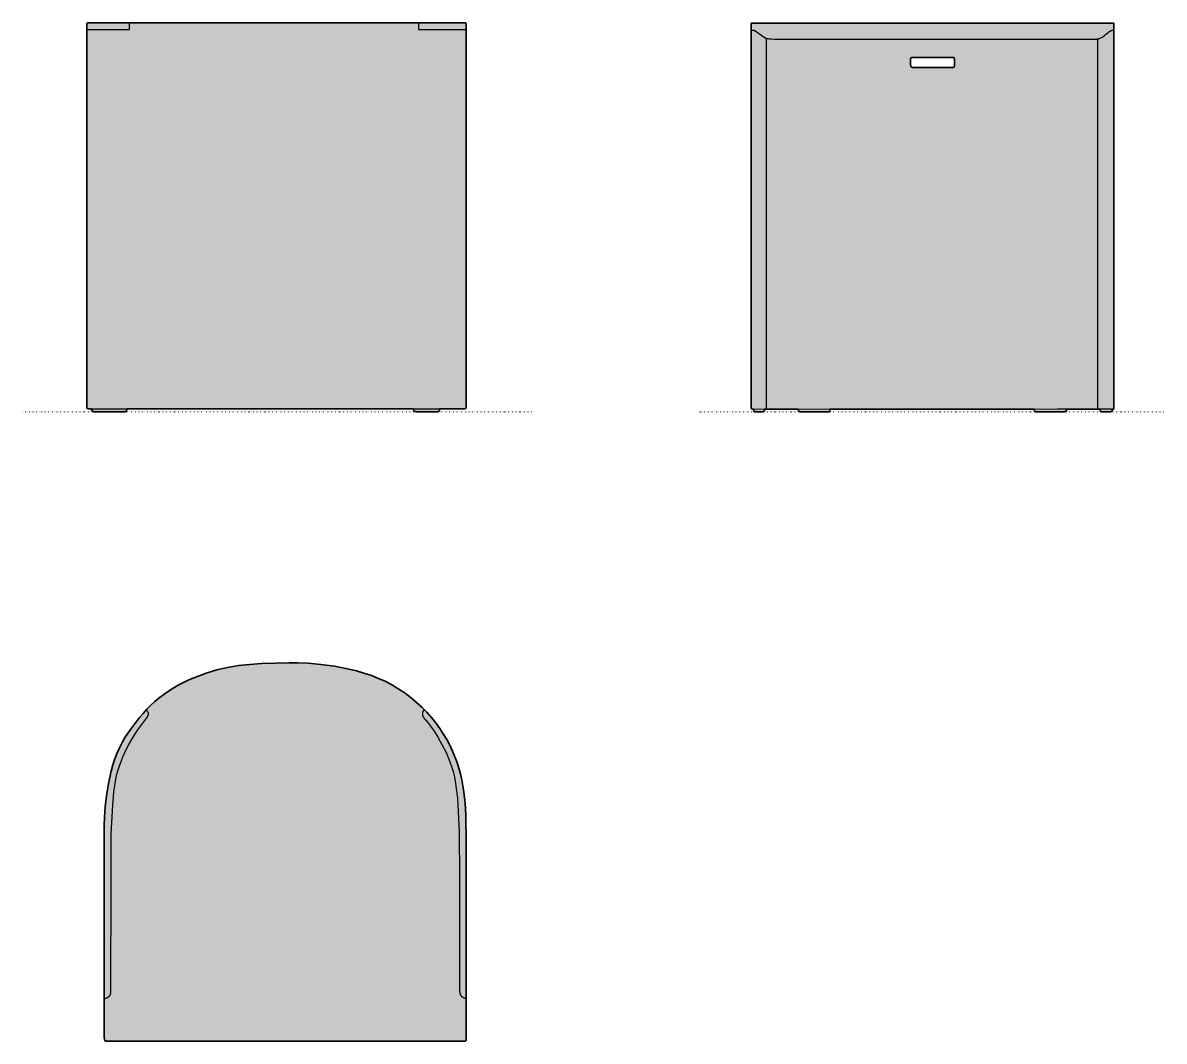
# Model space of a CAD drawing. Header units: millimetres. Extents: x 0 to 1362, y -751 to 465.
import ezdxf

# ---------------------------------------------------------------- set-up
doc = ezdxf.new("R2010")
doc.units = ezdxf.units.MM
doc.linetypes.add('Dots', pattern=[1, 0, -1])
doc.layers.add('Blocks', color=7, linetype='Continuous')
doc.layers.add('Blocks$Fill', color=7, linetype='Continuous', true_color=0xffffff)
for name, color, linetype, lineweight, true_color in [('Blocks$Inner', 7, 'Continuous', 25, 0x007f00), ('Blocks$Outline', 7, 'Continuous', 35, 0xff3f3f), ('Groud', 7, 'Dots', 25, 0x243775)]:
    doc.layers.add(name, color=color, linetype=linetype, lineweight=lineweight, true_color=true_color)

# ---------------------------------------------------------------- blocks, each defined once
blk = doc.blocks.new('Taburet Stool Side')
at = {"layer": 'Blocks$Fill'}
h = blk.add_hatch(color=256, dxfattribs=at)
h.paths.add_polyline_path([(493.7, 464), (61.1, 464), (61.2, 149.9), (61.2, 6.7), (61.1, 5.1), (61.1, 4.8), (61.1, 4.6), (61.1, 4.5), (61.2, 4.3), (61.2, 4.3), (61.2, 4.2), (61.2, 4.1), (61.2, 4.1), (61.2, 4), (61.3, 3.9), (61.3, 3.9), (61.3, 3.8), (61.3, 3.8), (61.4, 3.7), (61.4, 3.7), (61.5, 3.6), (61.5, 3.6), (61.6, 3.5), (61.6, 3.5), (61.7, 3.5), (61.7, 3.4), (61.8, 3.4), (61.9, 3.4), (61.9, 3.3), (62, 3.3), (62.1, 3.3), (62.3, 3.2), (62.4, 3.2), (62.7, 3.1), (62.9, 3.1), (63.4, 3.1), (64.1, 3), (64.1, 1.7), (64.1, 1.4), (64.1, 1.3), (64.2, 1.2), (64.2, 1.1), (64.2, 1), (64.2, 0.9), (64.3, 0.9), (64.3, 0.8), (64.3, 0.8), (64.3, 0.8), (64.4, 0.7), (64.4, 0.7), (64.4, 0.6), (64.5, 0.6), (64.5, 0.6), (64.5, 0.5), (64.6, 0.5), (64.6, 0.5), (64.6, 0.4), (64.7, 0.4), (64.7, 0.4), (64.8, 0.3), (64.8, 0.3), (64.9, 0.3), (64.9, 0.3), (65, 0.2), (65, 0.2), (65.2, 0.2), (65.3, 0.2), (65.5, 0.1), (65.6, 0.1), (65.8, 0.1), (66.2, 0.1), (73.9, 0.1), (74.4, 0.1), (74.6, 0.1), (74.8, 0.1), (75, 0.2), (75.2, 0.2), (75.3, 0.3), (75.5, 0.3), (75.6, 0.3), (75.8, 0.4), (75.9, 0.5), (76, 0.5), (76, 0.5), (76.1, 0.6), (76.1, 0.6), (76.2, 0.7), (76.2, 0.7), (76.3, 0.7), (76.3, 0.8), (76.4, 0.8), (76.4, 0.9), (76.4, 0.9), (76.5, 1), (76.5, 1), (76.5, 1.1), (76.6, 1.1), (76.6, 1.2), (76.6, 1.3), (76.7, 1.4), (76.7, 1.5), (76.8, 1.7), (76.8, 1.8), (76.8, 1.9), (76.8, 2.1), (76.9, 2.4), (76.9, 3.1), (117.1, 3.1), (117.1, 2.8), (117.1, 2.6), (117.2, 2.4), (117.2, 2.2), (117.2, 2), (117.3, 1.8), (117.3, 1.7), (117.4, 1.6), (117.4, 1.5), (117.4, 1.4), (117.5, 1.4), (117.5, 1.3), (117.6, 1.2), (117.6, 1.1), (117.7, 1.1), (117.7, 1), (117.8, 1), (117.8, 0.9), (117.9, 0.8), (118, 0.8), (118, 0.7), (118.1, 0.7), (118.2, 0.6), (118.2, 0.6), (118.4, 0.5), (118.5, 0.4), (118.7, 0.4), (118.9, 0.3), (119, 0.3), (119.2, 0.2), (119.4, 0.2), (119.8, 0.1), (120.2, 0.1), (120.7, 0), (121.6, 0), (152.4, 0), (153, 0), (153.3, 0), (153.5, 0.1), (153.7, 0.1), (153.9, 0.1), (154.1, 0.2), (154.2, 0.2), (154.2, 0.2), (154.3, 0.3), (154.4, 0.3), (154.4, 0.3), (154.5, 0.4), (154.6, 0.4), (154.6, 0.4), (154.7, 0.5), (154.7, 0.5), (154.8, 0.6), (154.8, 0.6), (154.8, 0.7), (154.9, 0.7), (154.9, 0.8), (154.9, 0.8), (155, 0.9), (155, 0.9), (155, 1), (155, 1), (155, 1.1), (155.1, 1.1), (155.1, 1.2), (155.1, 1.2), (155.1, 1.4), (155.1, 1.5), (155.1, 1.6), (155.1, 1.9), (155.1, 3.1), (398.8, 3.3), (398.8, 3), (398.8, 2.6), (398.9, 2.4), (398.9, 2.1), (399, 1.8), (399, 1.6), (399.1, 1.5), (399.1, 1.4), (399.1, 1.3), (399.2, 1.2), (399.2, 1.1), (399.3, 1.1), (399.3, 1), (399.4, 0.9), (399.4, 0.8), (399.5, 0.8), (399.5, 0.7), (399.6, 0.7), (399.7, 0.6), (399.7, 0.6), (399.8, 0.5), (399.9, 0.5), (399.9, 0.4), (400, 0.4), (400.1, 0.3), (400.2, 0.3), (400.2, 0.3), (400.3, 0.3), (400.5, 0.2), (400.7, 0.2), (400.8, 0.1), (401, 0.1), (401.2, 0.1), (401.6, 0.1), (403.4, 0.1), (434.3, 0.1), (434.8, 0.2), (435.1, 0.2), (435.3, 0.2), (435.5, 0.3), (435.7, 0.3), (435.9, 0.4), (436, 0.4), (436.2, 0.5), (436.3, 0.6), (436.4, 0.6), (436.5, 0.7), (436.5, 0.7), (436.6, 0.7), (436.6, 0.8), (436.7, 0.8), (436.7, 0.9), (436.8, 0.9), (436.8, 1), (436.9, 1), (436.9, 1.1), (437, 1.2), (437, 1.2), (437, 1.3), (437.1, 1.3), (437.1, 1.4), (437.1, 1.5), (437.2, 1.7), (437.2, 1.8), (437.3, 1.9), (437.3, 2.1), (437.3, 2.3), (437.4, 2.6), (437.4, 2.9), (437.4, 3.3), (477.5, 3.3), (477.5, 2.8), (477.6, 2.3), (477.6, 1.9), (477.6, 1.7), (477.7, 1.5), (477.7, 1.4), (477.8, 1.2), (477.8, 1.1), (477.8, 1), (477.9, 1), (477.9, 0.9), (477.9, 0.9), (478, 0.8), (478, 0.8), (478, 0.7), (478.1, 0.7), (478.1, 0.6), (478.2, 0.6), (478.2, 0.5), (478.2, 0.5), (478.3, 0.5), (478.3, 0.4), (478.4, 0.4), (478.4, 0.4), (478.5, 0.4), (478.6, 0.3), (478.6, 0.3), (478.7, 0.3), (478.8, 0.2), (478.9, 0.2), (479.1, 0.2), (479.2, 0.2), (479.4, 0.1), (479.7, 0.1), (480.5, 0.1), (488.7, 0.1), (489.2, 0.1), (489.7, 0.1), (489.9, 0.2), (490.1, 0.2), (490.3, 0.2), (490.5, 0.3), (490.6, 0.3), (490.8, 0.4), (490.8, 0.4), (490.9, 0.5), (491, 0.5), (491, 0.5), (491.1, 0.6), (491.1, 0.6), (491.2, 0.6), (491.2, 0.7), (491.3, 0.7), (491.3, 0.8), (491.4, 0.8), (491.4, 0.9), (491.4, 0.9), (491.5, 1), (491.5, 1), (491.5, 1.1), (491.6, 1.1), (491.6, 1.2), (491.6, 1.3), (491.6, 1.3), (491.7, 1.4), (491.7, 1.6), (491.8, 1.7), (491.8, 1.9), (491.8, 2.2), (491.8, 2.5), (491.9, 3.3), (493.7, 3.3)], flags=0)
h.paths.add_polyline_path([(301.5, 423), (301.9, 423), (302.1, 423), (302.3, 423), (302.4, 423), (302.5, 423), (302.7, 422.9), (302.8, 422.9), (302.9, 422.8), (302.9, 422.8), (303, 422.8), (303, 422.8), (303.1, 422.7), (303.1, 422.7), (303.1, 422.7), (303.2, 422.7), (303.2, 422.6), (303.2, 422.6), (303.3, 422.6), (303.3, 422.5), (303.3, 422.5), (303.4, 422.5), (303.4, 422.4), (303.4, 422.4), (303.4, 422.3), (303.4, 422.3), (303.5, 422.3), (303.5, 422.2), (303.5, 422.2), (303.5, 422.1), (303.5, 422), (303.6, 421.9), (303.6, 421.8), (303.6, 421.7), (303.6, 421.5), (303.6, 421.2), (303.6, 420.7), (303.6, 413.5), (303.6, 413.1), (303.6, 412.8), (303.6, 412.6), (303.5, 412.5), (303.5, 412.4), (303.5, 412.2), (303.4, 412.1), (303.4, 412), (303.4, 412), (303.3, 411.9), (303.3, 411.9), (303.3, 411.8), (303.2, 411.8), (303.2, 411.7), (303.2, 411.7), (303.2, 411.7), (303.1, 411.6), (303.1, 411.6), (303, 411.6), (303, 411.5), (303, 411.5), (302.9, 411.5), (302.9, 411.5), (302.8, 411.4), (302.8, 411.4), (302.7, 411.4), (302.6, 411.3), (302.5, 411.3), (302.4, 411.3), (302.3, 411.3), (302.2, 411.2), (301.9, 411.2), (301.6, 411.2), (300.9, 411.2), (255.1, 411.2), (254.2, 411.2), (253.9, 411.2), (253.7, 411.2), (253.5, 411.3), (253.3, 411.3), (253.1, 411.4), (253, 411.4), (252.8, 411.5), (252.7, 411.5), (252.5, 411.6), (252.5, 411.6), (252.4, 411.7), (252.3, 411.7), (252.3, 411.8), (252.2, 411.8), (252.2, 411.9), (252.1, 411.9), (252.1, 412), (252, 412), (251.9, 412.1), (251.9, 412.2), (251.9, 412.2), (251.8, 412.3), (251.8, 412.4), (251.7, 412.4), (251.7, 412.5), (251.6, 412.7), (251.5, 412.9), (251.5, 413.1), (251.4, 413.3), (251.4, 413.5), (251.4, 413.7), (251.3, 414), (251.3, 414.2), (251.3, 414.8), (251.3, 420.7), (251.3, 421.1), (251.3, 421.4), (251.3, 421.6), (251.4, 421.7), (251.4, 421.9), (251.4, 422), (251.5, 422.1), (251.5, 422.2), (251.5, 422.2), (251.5, 422.3), (251.6, 422.3), (251.6, 422.4), (251.6, 422.4), (251.6, 422.5), (251.7, 422.5), (251.7, 422.5), (251.7, 422.6), (251.8, 422.6), (251.8, 422.7), (251.9, 422.7), (251.9, 422.7), (251.9, 422.7), (252, 422.8), (252, 422.8), (252.1, 422.8), (252.1, 422.8), (252.2, 422.9), (252.3, 422.9), (252.4, 422.9), (252.5, 423), (252.6, 423), (252.8, 423), (253.1, 423), (253.4, 423), (254.1, 423)], flags=0)
at = {"layer": 'Blocks$Inner'}
for points in [[(493.7, 464), (493.7, 3.3), (476.6, 3.3), (426.5, 3.3), (64.1, 3), (63.4, 3.1), (62.9, 3.1), (62.7, 3.1), (62.4, 3.2), (62.3, 3.2), (62.1, 3.3), (62, 3.3), (61.9, 3.3), (61.9, 3.4), (61.8, 3.4), (61.7, 3.4), (61.7, 3.5), (61.6, 3.5), (61.6, 3.5), (61.5, 3.6), (61.5, 3.6), (61.4, 3.7), (61.4, 3.7), (61.3, 3.8), (61.3, 3.8), (61.3, 3.9), (61.3, 3.9), (61.2, 4), (61.2, 4.1), (61.2, 4.1), (61.2, 4.2), (61.2, 4.3), (61.2, 4.3), (61.1, 4.5), (61.1, 4.6), (61.1, 4.8), (61.1, 5.1), (61.2, 6.7), (61.2, 149.9), (61.1, 464)], [(301.5, 423), (301.9, 423), (302.1, 423), (302.3, 423), (302.4, 423), (302.5, 423), (302.7, 422.9), (302.8, 422.9), (302.9, 422.8), (302.9, 422.8), (303, 422.8), (303, 422.8), (303.1, 422.7), (303.1, 422.7), (303.1, 422.7), (303.2, 422.7), (303.2, 422.6), (303.2, 422.6), (303.3, 422.6), (303.3, 422.5), (303.3, 422.5), (303.4, 422.5), (303.4, 422.4), (303.4, 422.4), (303.4, 422.3), (303.4, 422.3), (303.5, 422.3), (303.5, 422.2), (303.5, 422.2), (303.5, 422.1), (303.5, 422), (303.6, 421.9), (303.6, 421.8), (303.6, 421.7), (303.6, 421.5), (303.6, 421.2), (303.6, 420.7), (303.6, 413.5), (303.6, 413.1), (303.6, 412.8), (303.6, 412.6), (303.5, 412.5), (303.5, 412.4), (303.5, 412.2), (303.4, 412.1), (303.4, 412), (303.4, 412), (303.3, 411.9), (303.3, 411.9), (303.3, 411.8), (303.2, 411.8), (303.2, 411.7), (303.2, 411.7), (303.2, 411.7), (303.1, 411.6), (303.1, 411.6), (303, 411.6), (303, 411.5), (303, 411.5), (302.9, 411.5), (302.9, 411.5), (302.8, 411.4), (302.8, 411.4), (302.7, 411.4), (302.6, 411.3), (302.5, 411.3), (302.4, 411.3), (302.3, 411.3), (302.2, 411.2), (301.9, 411.2), (301.6, 411.2), (300.9, 411.2), (255.1, 411.2), (254.2, 411.2), (253.9, 411.2), (253.7, 411.2), (253.5, 411.3), (253.3, 411.3), (253.1, 411.4), (253, 411.4), (252.8, 411.5), (252.7, 411.5), (252.5, 411.6), (252.5, 411.6), (252.4, 411.7), (252.3, 411.7), (252.3, 411.8), (252.2, 411.8), (252.2, 411.9), (252.1, 411.9), (252.1, 412), (252, 412), (251.9, 412.1), (251.9, 412.2), (251.9, 412.2), (251.8, 412.3), (251.8, 412.4), (251.7, 412.4), (251.7, 412.5), (251.6, 412.7), (251.5, 412.9), (251.5, 413.1), (251.4, 413.3), (251.4, 413.5), (251.4, 413.7), (251.3, 414), (251.3, 414.2), (251.3, 414.8), (251.3, 420.7), (251.3, 421.1), (251.3, 421.4), (251.3, 421.6), (251.4, 421.7), (251.4, 421.9), (251.4, 422), (251.5, 422.1), (251.5, 422.2), (251.5, 422.2), (251.5, 422.3), (251.6, 422.3), (251.6, 422.4), (251.6, 422.4), (251.6, 422.5), (251.7, 422.5), (251.7, 422.5), (251.7, 422.6), (251.8, 422.6), (251.8, 422.7), (251.9, 422.7), (251.9, 422.7), (251.9, 422.7), (252, 422.8), (252, 422.8), (252.1, 422.8), (252.1, 422.8), (252.2, 422.9), (252.3, 422.9), (252.4, 422.9), (252.5, 423), (252.6, 423), (252.8, 423), (253.1, 423), (253.4, 423), (254.1, 423)]]:
    blk.add_lwpolyline(points, close=True, dxfattribs=at)
for points in [[(61.1, 455.9), (62.2, 455.9), (62.5, 455.9), (62.7, 455.9), (63, 455.9), (63.3, 455.9), (63.6, 455.8), (63.9, 455.8), (64.2, 455.7), (64.5, 455.6), (64.8, 455.5), (65.1, 455.3), (65.4, 455.2), (65.8, 454.9), (77.8, 446.6), (78, 446.5), (78.2, 446.4), (78.7, 446.2), (79.1, 446), (79.6, 445.8), (80.2, 445.7), (80.8, 445.6), (82, 445.4), (83.4, 445.3), (85, 445.2), (88.7, 445.1), (473.4, 445.1), (473.7, 445.1), (474, 445.2), (474.3, 445.2), (474.6, 445.2), (474.9, 445.3), (475.3, 445.3), (475.9, 445.5), (476.5, 445.7), (477.1, 446), (477.8, 446.3), (478.4, 446.6), (479.1, 447), (479.8, 447.4), (481.2, 448.3), (482.6, 449.3), (484, 450.5), (486.8, 452.7), (488, 453.6), (489.2, 454.4), (489.8, 454.8), (490.3, 455), (490.9, 455.3), (491.4, 455.5), (491.7, 455.6), (492, 455.7), (492.3, 455.7), (492.6, 455.8), (492.9, 455.8), (493.1, 455.9), (493.4, 455.9), (493.7, 455.9)], [(79.5, 3.1), (79.2, 446)], [(474.5, 445.2), (474.5, 3.3)], [(76.9, 3.1), (76.9, 2.4), (76.8, 2.1), (76.8, 1.9), (76.8, 1.8), (76.8, 1.7), (76.7, 1.5), (76.7, 1.4), (76.6, 1.3), (76.6, 1.2), (76.6, 1.1), (76.5, 1.1), (76.5, 1), (76.5, 1), (76.4, 0.9), (76.4, 0.9), (76.4, 0.8), (76.3, 0.8), (76.3, 0.7), (76.2, 0.7), (76.2, 0.7), (76.1, 0.6), (76.1, 0.6), (76, 0.5), (76, 0.5), (75.9, 0.5), (75.8, 0.4), (75.6, 0.3), (75.5, 0.3), (75.3, 0.3), (75.2, 0.2), (75, 0.2), (74.8, 0.1), (74.6, 0.1), (74.4, 0.1), (73.9, 0.1), (66.2, 0.1), (65.8, 0.1), (65.6, 0.1), (65.5, 0.1), (65.3, 0.2), (65.2, 0.2), (65, 0.2), (65, 0.2), (64.9, 0.3), (64.9, 0.3), (64.8, 0.3), (64.8, 0.3), (64.7, 0.4), (64.7, 0.4), (64.6, 0.4), (64.6, 0.5), (64.6, 0.5), (64.5, 0.5), (64.5, 0.6), (64.5, 0.6), (64.4, 0.6), (64.4, 0.7), (64.4, 0.7), (64.3, 0.8), (64.3, 0.8), (64.3, 0.8), (64.3, 0.9), (64.2, 0.9), (64.2, 1), (64.2, 1.1), (64.2, 1.2), (64.1, 1.3), (64.1, 1.4), (64.1, 1.7), (64.1, 2.3), (64.1, 3)], [(155.1, 3.1), (155.1, 1.9), (155.1, 1.6), (155.1, 1.5), (155.1, 1.4), (155.1, 1.2), (155.1, 1.2), (155.1, 1.1), (155, 1.1), (155, 1), (155, 1), (155, 0.9), (155, 0.9), (154.9, 0.8), (154.9, 0.8), (154.9, 0.7), (154.8, 0.7), (154.8, 0.6), (154.8, 0.6), (154.7, 0.5), (154.7, 0.5), (154.6, 0.4), (154.6, 0.4), (154.5, 0.4), (154.4, 0.3), (154.4, 0.3), (154.3, 0.3), (154.2, 0.2), (154.2, 0.2), (154.1, 0.2), (153.9, 0.1), (153.7, 0.1), (153.5, 0.1), (153.3, 0), (153, 0), (152.4, 0), (121.6, 0), (120.7, 0), (120.2, 0.1), (119.8, 0.1), (119.4, 0.2), (119.2, 0.2), (119, 0.3), (118.9, 0.3), (118.7, 0.4), (118.5, 0.4), (118.4, 0.5), (118.2, 0.6), (118.2, 0.6), (118.1, 0.7), (118, 0.7), (118, 0.8), (117.9, 0.8), (117.8, 0.9), (117.8, 1), (117.7, 1), (117.7, 1.1), (117.6, 1.1), (117.6, 1.2), (117.5, 1.3), (117.5, 1.4), (117.4, 1.4), (117.4, 1.5), (117.4, 1.6), (117.3, 1.7), (117.3, 1.8), (117.2, 2), (117.2, 2.2), (117.2, 2.4), (117.1, 2.6), (117.1, 2.8), (117.1, 3.1)], [(437.4, 3.3), (437.4, 2.9), (437.4, 2.6), (437.3, 2.3), (437.3, 2.1), (437.3, 1.9), (437.2, 1.8), (437.2, 1.7), (437.1, 1.5), (437.1, 1.4), (437.1, 1.3), (437, 1.3), (437, 1.2), (437, 1.2), (436.9, 1.1), (436.9, 1), (436.8, 1), (436.8, 0.9), (436.7, 0.9), (436.7, 0.8), (436.6, 0.8), (436.6, 0.7), (436.5, 0.7), (436.5, 0.7), (436.4, 0.6), (436.3, 0.6), (436.2, 0.5), (436, 0.4), (435.9, 0.4), (435.7, 0.3), (435.5, 0.3), (435.3, 0.2), (435.1, 0.2), (434.8, 0.2), (434.3, 0.1), (433.8, 0.1), (403.4, 0.1), (401.6, 0.1), (401.2, 0.1), (401, 0.1), (400.8, 0.1), (400.7, 0.2), (400.5, 0.2), (400.3, 0.3), (400.2, 0.3), (400.2, 0.3), (400.1, 0.3), (400, 0.4), (399.9, 0.4), (399.9, 0.5), (399.8, 0.5), (399.7, 0.6), (399.7, 0.6), (399.6, 0.7), (399.5, 0.7), (399.5, 0.8), (399.4, 0.8), (399.4, 0.9), (399.3, 1), (399.3, 1.1), (399.2, 1.1), (399.2, 1.2), (399.1, 1.3), (399.1, 1.4), (399.1, 1.5), (399, 1.6), (399, 1.8), (398.9, 2.1), (398.9, 2.4), (398.8, 2.6), (398.8, 3), (398.8, 3.3)], [(491.9, 3.3), (491.8, 2.5), (491.8, 2.2), (491.8, 1.9), (491.8, 1.7), (491.7, 1.6), (491.7, 1.4), (491.6, 1.3), (491.6, 1.3), (491.6, 1.2), (491.6, 1.1), (491.5, 1.1), (491.5, 1), (491.5, 1), (491.4, 0.9), (491.4, 0.9), (491.4, 0.8), (491.3, 0.8), (491.3, 0.7), (491.2, 0.7), (491.2, 0.6), (491.1, 0.6), (491.1, 0.6), (491, 0.5), (491, 0.5), (490.9, 0.5), (490.8, 0.4), (490.8, 0.4), (490.6, 0.3), (490.5, 0.3), (490.3, 0.2), (490.1, 0.2), (489.9, 0.2), (489.7, 0.1), (489.2, 0.1), (488.7, 0.1), (480.5, 0.1), (479.7, 0.1), (479.4, 0.1), (479.2, 0.2), (479.1, 0.2), (478.9, 0.2), (478.8, 0.2), (478.7, 0.3), (478.6, 0.3), (478.6, 0.3), (478.5, 0.4), (478.4, 0.4), (478.4, 0.4), (478.3, 0.4), (478.3, 0.5), (478.2, 0.5), (478.2, 0.5), (478.2, 0.6), (478.1, 0.6), (478.1, 0.7), (478, 0.7), (478, 0.8), (478, 0.8), (477.9, 0.9), (477.9, 0.9), (477.9, 1), (477.8, 1), (477.8, 1.1), (477.8, 1.2), (477.7, 1.4), (477.7, 1.5), (477.6, 1.7), (477.6, 1.9), (477.6, 2.3), (477.5, 2.8), (477.5, 3.3)]]:
    blk.add_lwpolyline(points, dxfattribs=at)
at = {"layer": 'Blocks$Outline'}
for points in [[(493.7, 464), (61.1, 464), (61.2, 149.9), (61.2, 6.7), (61.1, 5.1), (61.1, 4.8), (61.1, 4.6), (61.1, 4.5), (61.2, 4.3), (61.2, 4.3), (61.2, 4.2), (61.2, 4.1), (61.2, 4.1), (61.2, 4), (61.3, 3.9), (61.3, 3.9), (61.3, 3.8), (61.3, 3.8), (61.4, 3.7), (61.4, 3.7), (61.5, 3.6), (61.5, 3.6), (61.6, 3.5), (61.6, 3.5), (61.7, 3.5), (61.7, 3.4), (61.8, 3.4), (61.9, 3.4), (61.9, 3.3), (62, 3.3), (62.1, 3.3), (62.3, 3.2), (62.4, 3.2), (62.7, 3.1), (62.9, 3.1), (63.4, 3.1), (64.1, 3)], [(491.9, 3.3), (493.7, 3.3), (493.7, 464)], [(64.1, 3), (64.1, 2.3), (64.1, 1.7), (64.1, 1.4), (64.1, 1.3), (64.2, 1.2), (64.2, 1.1), (64.2, 1), (64.2, 0.9), (64.3, 0.9), (64.3, 0.8), (64.3, 0.8), (64.3, 0.8), (64.4, 0.7), (64.4, 0.7), (64.4, 0.6), (64.5, 0.6), (64.5, 0.6), (64.5, 0.5), (64.6, 0.5), (64.6, 0.5), (64.6, 0.4), (64.7, 0.4), (64.7, 0.4), (64.8, 0.3), (64.8, 0.3), (64.9, 0.3), (64.9, 0.3), (65, 0.2), (65, 0.2), (65.2, 0.2), (65.3, 0.2), (65.5, 0.1), (65.6, 0.1), (65.8, 0.1), (66.2, 0.1), (73.9, 0.1), (74.4, 0.1), (74.6, 0.1), (74.8, 0.1), (75, 0.2), (75.2, 0.2), (75.3, 0.3), (75.5, 0.3), (75.6, 0.3), (75.8, 0.4), (75.9, 0.5), (76, 0.5), (76, 0.5), (76.1, 0.6), (76.1, 0.6), (76.2, 0.7), (76.2, 0.7), (76.3, 0.7), (76.3, 0.8), (76.4, 0.8), (76.4, 0.9), (76.4, 0.9), (76.5, 1), (76.5, 1), (76.5, 1.1), (76.6, 1.1), (76.6, 1.2), (76.6, 1.3), (76.7, 1.4), (76.7, 1.5), (76.8, 1.7), (76.8, 1.8), (76.8, 1.9), (76.8, 2.1), (76.9, 2.4), (76.9, 3.1)], [(76.9, 3.1), (117.1, 3.1)], [(117.1, 3.1), (117.1, 2.8), (117.1, 2.6), (117.2, 2.4), (117.2, 2.2), (117.2, 2), (117.3, 1.8), (117.3, 1.7), (117.4, 1.6), (117.4, 1.5), (117.4, 1.4), (117.5, 1.4), (117.5, 1.3), (117.6, 1.2), (117.6, 1.1), (117.7, 1.1), (117.7, 1), (117.8, 1), (117.8, 0.9), (117.9, 0.8), (118, 0.8), (118, 0.7), (118.1, 0.7), (118.2, 0.6), (118.2, 0.6), (118.4, 0.5), (118.5, 0.4), (118.7, 0.4), (118.9, 0.3), (119, 0.3), (119.2, 0.2), (119.4, 0.2), (119.8, 0.1), (120.2, 0.1), (120.7, 0), (121.6, 0), (152.4, 0), (153, 0), (153.3, 0), (153.5, 0.1), (153.7, 0.1), (153.9, 0.1), (154.1, 0.2), (154.2, 0.2), (154.2, 0.2), (154.3, 0.3), (154.4, 0.3), (154.4, 0.3), (154.5, 0.4), (154.6, 0.4), (154.6, 0.4), (154.7, 0.5), (154.7, 0.5), (154.8, 0.6), (154.8, 0.6), (154.8, 0.7), (154.9, 0.7), (154.9, 0.8), (154.9, 0.8), (155, 0.9), (155, 0.9), (155, 1), (155, 1), (155, 1.1), (155.1, 1.1), (155.1, 1.2), (155.1, 1.2), (155.1, 1.4), (155.1, 1.5), (155.1, 1.6), (155.1, 1.9), (155.1, 3.1)], [(155.1, 3.1), (398.8, 3.3)], [(398.8, 3.3), (398.8, 3), (398.8, 2.6), (398.9, 2.4), (398.9, 2.1), (399, 1.8), (399, 1.6), (399.1, 1.5), (399.1, 1.4), (399.1, 1.3), (399.2, 1.2), (399.2, 1.1), (399.3, 1.1), (399.3, 1), (399.4, 0.9), (399.4, 0.8), (399.5, 0.8), (399.5, 0.7), (399.6, 0.7), (399.7, 0.6), (399.7, 0.6), (399.8, 0.5), (399.9, 0.5), (399.9, 0.4), (400, 0.4), (400.1, 0.3), (400.2, 0.3), (400.2, 0.3), (400.3, 0.3), (400.5, 0.2), (400.7, 0.2), (400.8, 0.1), (401, 0.1), (401.2, 0.1), (401.6, 0.1), (403.4, 0.1), (433.8, 0.1), (434.3, 0.1), (434.8, 0.2), (435.1, 0.2), (435.3, 0.2), (435.5, 0.3), (435.7, 0.3), (435.9, 0.4), (436, 0.4), (436.2, 0.5), (436.3, 0.6), (436.4, 0.6), (436.5, 0.7), (436.5, 0.7), (436.6, 0.7), (436.6, 0.8), (436.7, 0.8), (436.7, 0.9), (436.8, 0.9), (436.8, 1), (436.9, 1), (436.9, 1.1), (437, 1.2), (437, 1.2), (437, 1.3), (437.1, 1.3), (437.1, 1.4), (437.1, 1.5), (437.2, 1.7), (437.2, 1.8), (437.3, 1.9), (437.3, 2.1), (437.3, 2.3), (437.4, 2.6), (437.4, 2.9), (437.4, 3.3)], [(437.4, 3.3), (476.6, 3.3), (477.5, 3.3)], [(477.5, 3.3), (477.5, 2.8), (477.6, 2.3), (477.6, 1.9), (477.6, 1.7), (477.7, 1.5), (477.7, 1.4), (477.8, 1.2), (477.8, 1.1), (477.8, 1), (477.9, 1), (477.9, 0.9), (477.9, 0.9), (478, 0.8), (478, 0.8), (478, 0.7), (478.1, 0.7), (478.1, 0.6), (478.2, 0.6), (478.2, 0.5), (478.2, 0.5), (478.3, 0.5), (478.3, 0.4), (478.4, 0.4), (478.4, 0.4), (478.5, 0.4), (478.6, 0.3), (478.6, 0.3), (478.7, 0.3), (478.8, 0.2), (478.9, 0.2), (479.1, 0.2), (479.2, 0.2), (479.4, 0.1), (479.7, 0.1), (480.5, 0.1), (488.7, 0.1), (489.2, 0.1), (489.7, 0.1), (489.9, 0.2), (490.1, 0.2), (490.3, 0.2), (490.5, 0.3), (490.6, 0.3), (490.8, 0.4), (490.8, 0.4), (490.9, 0.5), (491, 0.5), (491, 0.5), (491.1, 0.6), (491.1, 0.6), (491.2, 0.6), (491.2, 0.7), (491.3, 0.7), (491.3, 0.8), (491.4, 0.8), (491.4, 0.9), (491.4, 0.9), (491.5, 1), (491.5, 1), (491.5, 1.1), (491.6, 1.1), (491.6, 1.2), (491.6, 1.3), (491.6, 1.3), (491.7, 1.4), (491.7, 1.6), (491.8, 1.7), (491.8, 1.9), (491.8, 2.2), (491.8, 2.5), (491.9, 3.3)]]:
    blk.add_lwpolyline(points, dxfattribs=at)
blk.add_lwpolyline([(301.5, 423), (301.9, 423), (302.1, 423), (302.3, 423), (302.4, 423), (302.5, 423), (302.7, 422.9), (302.8, 422.9), (302.9, 422.8), (302.9, 422.8), (303, 422.8), (303, 422.8), (303.1, 422.7), (303.1, 422.7), (303.1, 422.7), (303.2, 422.7), (303.2, 422.6), (303.2, 422.6), (303.3, 422.6), (303.3, 422.5), (303.3, 422.5), (303.4, 422.5), (303.4, 422.4), (303.4, 422.4), (303.4, 422.3), (303.4, 422.3), (303.5, 422.3), (303.5, 422.2), (303.5, 422.2), (303.5, 422.1), (303.5, 422), (303.6, 421.9), (303.6, 421.8), (303.6, 421.7), (303.6, 421.5), (303.6, 421.2), (303.6, 420.7), (303.6, 413.5), (303.6, 413.1), (303.6, 412.8), (303.6, 412.6), (303.5, 412.5), (303.5, 412.4), (303.5, 412.2), (303.4, 412.1), (303.4, 412), (303.4, 412), (303.3, 411.9), (303.3, 411.9), (303.3, 411.8), (303.2, 411.8), (303.2, 411.7), (303.2, 411.7), (303.2, 411.7), (303.1, 411.6), (303.1, 411.6), (303, 411.6), (303, 411.5), (303, 411.5), (302.9, 411.5), (302.9, 411.5), (302.8, 411.4), (302.8, 411.4), (302.7, 411.4), (302.6, 411.3), (302.5, 411.3), (302.4, 411.3), (302.3, 411.3), (302.2, 411.2), (301.9, 411.2), (301.6, 411.2), (300.9, 411.2), (255.1, 411.2), (254.2, 411.2), (253.9, 411.2), (253.7, 411.2), (253.5, 411.3), (253.3, 411.3), (253.1, 411.4), (253, 411.4), (252.8, 411.5), (252.7, 411.5), (252.5, 411.6), (252.5, 411.6), (252.4, 411.7), (252.3, 411.7), (252.3, 411.8), (252.2, 411.8), (252.2, 411.9), (252.1, 411.9), (252.1, 412), (252, 412), (251.9, 412.1), (251.9, 412.2), (251.9, 412.2), (251.8, 412.3), (251.8, 412.4), (251.7, 412.4), (251.7, 412.5), (251.6, 412.7), (251.5, 412.9), (251.5, 413.1), (251.4, 413.3), (251.4, 413.5), (251.4, 413.7), (251.3, 414), (251.3, 414.2), (251.3, 414.8), (251.3, 420.7), (251.3, 421.1), (251.3, 421.4), (251.3, 421.6), (251.4, 421.7), (251.4, 421.9), (251.4, 422), (251.5, 422.1), (251.5, 422.2), (251.5, 422.2), (251.5, 422.3), (251.6, 422.3), (251.6, 422.4), (251.6, 422.4), (251.6, 422.5), (251.7, 422.5), (251.7, 422.5), (251.7, 422.6), (251.8, 422.6), (251.8, 422.7), (251.9, 422.7), (251.9, 422.7), (251.9, 422.7), (252, 422.8), (252, 422.8), (252.1, 422.8), (252.1, 422.8), (252.2, 422.9), (252.3, 422.9), (252.4, 422.9), (252.5, 423), (252.6, 423), (252.8, 423), (253.1, 423), (253.4, 423), (254.1, 423)], close=True, dxfattribs=at)
blk = doc.blocks.new('Taburet Stool Top')
at = {"layer": 'Blocks$Fill'}
blk.add_hatch(color=256, dxfattribs=at).paths.add_polyline_path([(213.1, 265.5), (180.1, 264.5), (165.7, 263.5), (152.3, 262), (139.5, 259.8), (126.7, 256.8), (113.8, 252.9), (100.2, 247.9), (93.4, 245.1), (86.8, 242), (80.5, 238.7), (74.5, 235.2), (68.8, 231.5), (63.2, 227.6), (57.9, 223.5), (52.8, 219.2), (47.9, 214.6), (43.2, 209.9), (38.7, 205), (34.3, 199.9), (25.8, 189), (17.8, 177.4), (15.9, 174.4), (14.1, 171.2), (10.7, 164.7), (7.7, 157.8), (5, 150.7), (2.7, 143.4), (0.6, 136), (-2.8, 121.2), (-5.1, 106.7), (-6.6, 93.2), (-7.4, 81.2), (-7.7, 71.1), (-7.7, -181.8), (-7.7, -182.6), (-7.6, -183.2), (-7.6, -183.8), (-7.5, -184.3), (-7.4, -184.6), (-7.4, -184.8), (-7.3, -185), (-7.3, -185.1), (-7.2, -185.3), (-7.1, -185.4), (-7.1, -185.5), (-7.1, -185.5), (-7, -185.6), (-7, -185.7), (-6.9, -185.7), (-6.9, -185.8), (-6.8, -185.8), (-6.8, -185.9), (-6.7, -185.9), (-6.7, -186), (-6.6, -186), (-6.6, -186.1), (-6.5, -186.1), (-6.4, -186.1), (-6.4, -186.2), (-6.3, -186.2), (-6.2, -186.2), (-6.1, -186.3), (-6, -186.3), (-5.8, -186.3), (-5.7, -186.4), (-5.5, -186.4), (-5.3, -186.4), (-5, -186.4), (-4.6, -186.4), (420.8, -186.4), (421.4, -186.4), (422, -186.4), (422.4, -186.3), (422.6, -186.3), (422.8, -186.3), (423, -186.2), (423.1, -186.2), (423.2, -186.2), (423.2, -186.1), (423.3, -186.1), (423.4, -186.1), (423.4, -186), (423.5, -186), (423.5, -186), (423.6, -185.9), (423.6, -185.9), (423.7, -185.8), (423.7, -185.8), (423.8, -185.7), (423.8, -185.7), (423.8, -185.6), (423.9, -185.6), (423.9, -185.5), (423.9, -185.5), (424, -185.4), (424, -185.3), (424, -185.3), (424, -185.2), (424, -185.1), (424.1, -184.9), (424.1, -184.8), (424.1, -184.6), (424.1, -182.8), (424.1, 48.6), (423.7, 83.9), (422.8, 97.3), (421.2, 111.4), (418.8, 125.7), (417.2, 132.7), (415.4, 139.6), (413.3, 146.3), (410.7, 153.2), (407.9, 160), (404.6, 166.9), (400.9, 173.7), (396.9, 180.4), (392.6, 187.1), (387.8, 193.6), (382.7, 200), (377.2, 206.3), (371.3, 212.3), (365, 218.1), (358.4, 223.7), (351.4, 229), (344, 234), (336.2, 238.7), (328.1, 242.9), (319.7, 246.7), (311, 250.1), (302.2, 253.1), (293.4, 255.6), (284.5, 257.8), (267.2, 261.2), (250.7, 263.5), (235.8, 264.9), (223.1, 265.5)], flags=0)
at = {"layer": 'Blocks$Inner'}
blk.add_lwpolyline([(213.1, 265.5), (223.1, 265.5), (235.8, 264.9), (250.7, 263.5), (267.2, 261.2), (284.5, 257.8), (293.4, 255.6), (302.2, 253.1), (311, 250.1), (319.7, 246.7), (328.1, 242.9), (336.2, 238.7), (344, 234), (351.4, 229), (358.4, 223.7), (365, 218.1), (371.3, 212.3), (377.2, 206.3), (382.7, 200), (387.8, 193.6), (392.6, 187.1), (396.9, 180.4), (400.9, 173.7), (404.6, 166.9), (407.9, 160), (410.7, 153.2), (413.3, 146.3), (415.4, 139.6), (417.2, 132.7), (418.8, 125.7), (421.2, 111.4), (422.8, 97.3), (423.7, 83.9), (424.1, 48.6), (424.1, -182.8), (424.1, -184.6), (424.1, -184.8), (424.1, -184.9), (424, -185.1), (424, -185.2), (424, -185.3), (424, -185.3), (424, -185.4), (423.9, -185.5), (423.9, -185.5), (423.9, -185.6), (423.8, -185.6), (423.8, -185.7), (423.8, -185.7), (423.7, -185.8), (423.7, -185.8), (423.6, -185.9), (423.6, -185.9), (423.5, -186), (423.5, -186), (423.4, -186), (423.4, -186.1), (423.3, -186.1), (423.2, -186.1), (423.2, -186.2), (423.1, -186.2), (423, -186.2), (422.8, -186.3), (422.6, -186.3), (422.4, -186.3), (422, -186.4), (421.4, -186.4), (420.8, -186.4), (-4.6, -186.4), (-5, -186.4), (-5.3, -186.4), (-5.5, -186.4), (-5.7, -186.4), (-5.8, -186.3), (-6, -186.3), (-6.1, -186.3), (-6.2, -186.2), (-6.3, -186.2), (-6.4, -186.2), (-6.4, -186.1), (-6.5, -186.1), (-6.6, -186.1), (-6.6, -186), (-6.7, -186), (-6.7, -185.9), (-6.8, -185.9), (-6.8, -185.8), (-6.9, -185.8), (-6.9, -185.7), (-7, -185.7), (-7, -185.6), (-7.1, -185.5), (-7.1, -185.5), (-7.1, -185.4), (-7.2, -185.3), (-7.3, -185.1), (-7.3, -185), (-7.4, -184.8), (-7.4, -184.6), (-7.5, -184.3), (-7.6, -183.8), (-7.6, -183.2), (-7.7, -182.6), (-7.7, -181.8), (-7.7, 71.1), (-7.4, 81.2), (-6.6, 93.2), (-5.1, 106.7), (-2.8, 121.2), (0.6, 136), (2.7, 143.4), (5, 150.7), (7.7, 157.8), (10.7, 164.7), (14.1, 171.2), (15.9, 174.4), (17.8, 177.4), (25.8, 189), (34.3, 199.9), (38.7, 205), (43.2, 209.9), (47.9, 214.6), (52.8, 219.2), (57.9, 223.5), (63.2, 227.6), (68.8, 231.5), (74.5, 235.2), (80.5, 238.7), (86.8, 242), (93.4, 245.1), (100.2, 247.9), (113.8, 252.9), (126.7, 256.8), (139.5, 259.8), (152.3, 262), (165.7, 263.5), (180.1, 264.5)], close=True, dxfattribs=at)
for points in [[(42.6, 209.3), (43.6, 207.8), (43.9, 207.2), (44.3, 206.6), (44.4, 206.3), (44.5, 205.9), (44.6, 205.6), (44.7, 205.5), (44.7, 205.3), (44.8, 205.2), (44.8, 205), (44.8, 204.8), (44.8, 204.7), (44.8, 204.5), (44.8, 204.3), (44.8, 204.2), (44.8, 204), (44.8, 203.8), (44.7, 203.6), (44.7, 203.4), (44.6, 203.2), (44.5, 202.8), (44.3, 202.4), (44.1, 201.9), (43.9, 201.5), (43.6, 200.9), (43.3, 200.4), (42.6, 199.2), (41.6, 197.9), (39.1, 194.7), (35.6, 190.2), (31.3, 184.1), (26.4, 176.6), (21.4, 167.8), (16.4, 158), (14.1, 152.7), (11.9, 147.3), (9.9, 141.8), (8.1, 136.1), (6.6, 130.3), (5.4, 124.4), (3.5, 111.1), (2.1, 95.5), (0.3, 60.7), (0, 0), (-0.2, -122.6), (-0.1, -126.6), (-0.1, -127.6), (-0.2, -128.6), (-0.3, -129), (-0.4, -129.5), (-0.5, -130), (-0.6, -130.5), (-0.8, -130.9), (-1, -131.4), (-1.2, -131.8), (-1.3, -132), (-1.5, -132.2), (-1.6, -132.4), (-1.7, -132.6), (-1.9, -132.8), (-2.1, -133), (-2.2, -133.2), (-2.4, -133.4), (-2.6, -133.6), (-2.8, -133.8), (-3, -133.9), (-3.3, -134.1), (-3.5, -134.3), (-3.8, -134.4), (-4.3, -134.7), (-4.9, -135), (-5.5, -135.2), (-6.2, -135.5), (-6.9, -135.7), (-7.7, -135.9)], [(374.2, 209.4), (373.9, 209.2), (373.7, 208.9), (373.5, 208.7), (373.3, 208.4), (373.1, 208.1), (372.9, 207.9), (372.7, 207.6), (372.5, 207.3), (372.4, 207), (372.2, 206.7), (372.1, 206.4), (372, 206), (372, 205.7), (371.9, 205.3), (371.9, 205), (371.9, 204.6), (371.9, 204.2), (371.9, 203.9), (372, 203.5), (372.1, 203), (372.2, 202.6), (372.3, 202.2), (372.5, 201.8), (372.7, 201.3), (372.9, 200.9), (373.2, 200.4), (373.5, 199.9), (373.9, 199.4), (374.2, 198.9), (374.6, 198.4), (375.6, 197.4), (378.1, 194.4), (381.6, 189.8), (385.8, 183.8), (390.5, 176.4), (395.3, 167.8), (400.1, 158.1), (404.6, 147.3), (406.6, 141.6), (408.5, 135.7), (409.4, 132.5), (410.2, 129), (411.6, 121.4), (413.8, 103.6), (416, 63.7), (416.4, 8.2), (416.4, -119.9), (416.4, -125.7), (416.4, -127), (416.5, -128.1), (416.6, -128.7), (416.7, -129.2), (416.8, -129.7), (417, -130.2), (417.1, -130.7), (417.2, -130.9), (417.3, -131.1), (417.4, -131.3), (417.6, -131.5), (417.7, -131.7), (417.8, -131.9), (418, -132.1), (418.1, -132.3), (418.3, -132.5), (418.4, -132.7), (418.6, -132.9), (418.8, -133), (419, -133.2), (419.2, -133.4), (419.4, -133.5), (419.7, -133.7), (420.1, -134), (420.7, -134.2), (421.3, -134.5), (421.9, -134.7), (422.6, -134.9), (423.3, -135.1), (424.1, -135.3)]]:
    blk.add_lwpolyline(points, dxfattribs=at)
at = {"layer": 'Blocks$Outline'}
blk.add_lwpolyline([(213.1, 265.5), (180.1, 264.5), (165.7, 263.5), (152.3, 262), (139.5, 259.8), (126.7, 256.8), (113.8, 252.9), (100.2, 247.9), (93.4, 245.1), (86.8, 242), (80.5, 238.7), (74.5, 235.2), (68.8, 231.5), (63.2, 227.6), (57.9, 223.5), (52.8, 219.2), (47.9, 214.6), (43.2, 209.9), (38.7, 205), (34.3, 199.9), (25.8, 189), (17.8, 177.4), (15.9, 174.4), (14.1, 171.2), (10.7, 164.7), (7.7, 157.8), (5, 150.7), (2.7, 143.4), (0.6, 136), (-2.8, 121.2), (-5.1, 106.7), (-6.6, 93.2), (-7.4, 81.2), (-7.7, 71.1), (-7.7, -181.8), (-7.7, -182.6), (-7.6, -183.2), (-7.6, -183.8), (-7.5, -184.3), (-7.4, -184.6), (-7.4, -184.8), (-7.3, -185), (-7.3, -185.1), (-7.2, -185.3), (-7.1, -185.4), (-7.1, -185.5), (-7.1, -185.5), (-7, -185.6), (-7, -185.7), (-6.9, -185.7), (-6.9, -185.8), (-6.8, -185.8), (-6.8, -185.9), (-6.7, -185.9), (-6.7, -186), (-6.6, -186), (-6.6, -186.1), (-6.5, -186.1), (-6.4, -186.1), (-6.4, -186.2), (-6.3, -186.2), (-6.2, -186.2), (-6.1, -186.3), (-6, -186.3), (-5.8, -186.3), (-5.7, -186.4), (-5.5, -186.4), (-5.3, -186.4), (-5, -186.4), (-4.6, -186.4), (420.8, -186.4), (421.4, -186.4), (422, -186.4), (422.4, -186.3), (422.6, -186.3), (422.8, -186.3), (423, -186.2), (423.1, -186.2), (423.2, -186.2), (423.2, -186.1), (423.3, -186.1), (423.4, -186.1), (423.4, -186), (423.5, -186), (423.5, -186), (423.6, -185.9), (423.6, -185.9), (423.7, -185.8), (423.7, -185.8), (423.8, -185.7), (423.8, -185.7), (423.8, -185.6), (423.9, -185.6), (423.9, -185.5), (423.9, -185.5), (424, -185.4), (424, -185.3), (424, -185.3), (424, -185.2), (424, -185.1), (424.1, -184.9), (424.1, -184.8), (424.1, -184.6), (424.1, -182.8), (424.1, 48.6), (423.7, 83.9), (422.8, 97.3), (421.2, 111.4), (418.8, 125.7), (417.2, 132.7), (415.4, 139.6), (413.3, 146.3), (410.7, 153.2), (407.9, 160), (404.6, 166.9), (400.9, 173.7), (396.9, 180.4), (392.6, 187.1), (387.8, 193.6), (382.7, 200), (377.2, 206.3), (371.3, 212.3), (365, 218.1), (358.4, 223.7), (351.4, 229), (344, 234), (336.2, 238.7), (328.1, 242.9), (319.7, 246.7), (311, 250.1), (302.2, 253.1), (293.4, 255.6), (284.5, 257.8), (267.2, 261.2), (250.7, 263.5), (235.8, 264.9), (223.1, 265.5)], close=True, dxfattribs=at)
blk = doc.blocks.new('Taburet Stool Front')
at = {"layer": 'Blocks$Fill'}
blk.add_hatch(color=256, dxfattribs=at).paths.add_polyline_path([(529, 462.1), (529, 462.6), (528.9, 463), (528.9, 463.2), (528.9, 463.4), (528.9, 463.6), (528.8, 463.7), (528.8, 463.8), (528.8, 463.9), (528.8, 463.9), (528.7, 464), (528.7, 464), (528.7, 464.1), (528.6, 464.1), (528.6, 464.2), (528.6, 464.2), (528.6, 464.2), (528.5, 464.2), (528.5, 464.3), (528.5, 464.3), (528.4, 464.3), (528.4, 464.3), (528.4, 464.4), (528.3, 464.4), (528.3, 464.4), (528.2, 464.4), (528.2, 464.4), (528.1, 464.4), (528.1, 464.5), (528, 464.5), (527.9, 464.5), (527.7, 464.5), (527.5, 464.5), (526.1, 464.5), (77.4, 464.5), (77.2, 464.4), (77.1, 464.4), (77, 464.4), (76.9, 464.4), (76.9, 464.4), (76.8, 464.4), (76.8, 464.4), (76.8, 464.4), (76.8, 464.3), (76.7, 464.3), (76.7, 464.3), (76.7, 464.3), (76.7, 464.3), (76.7, 464.3), (76.7, 464.3), (76.7, 464.3), (76.6, 464.3), (76.6, 464.3), (76.6, 464.3), (76.6, 464.2), (76.6, 464.2), (76.6, 464.2), (76.6, 464.2), (76.6, 464.2), (76.6, 464.2), (76.5, 464.2), (76.5, 464.2), (76.5, 464.1), (76.5, 464.1), (76.5, 464.1), (76.5, 464.1), (76.5, 464), (76.5, 464), (76.5, 464), (76.4, 463.9), (76.4, 463.8), (76.4, 463.7), (76.4, 463.6), (76.4, 463.4), (76.4, 462.1), (76.4, 5.1), (76.4, 5), (76.4, 4.9), (76.5, 4.8), (76.5, 4.8), (76.5, 4.7), (76.5, 4.7), (76.5, 4.6), (76.5, 4.6), (76.5, 4.5), (76.6, 4.5), (76.6, 4.4), (76.6, 4.4), (76.7, 4.3), (76.7, 4.3), (76.7, 4.3), (76.8, 4.2), (76.8, 4.2), (76.8, 4.2), (76.9, 4.1), (76.9, 4.1), (77, 4.1), (77, 4.1), (77.1, 4), (77.1, 4), (77.2, 4), (77.3, 4), (77.4, 3.9), (77.6, 3.9), (77.7, 3.9), (78.1, 3.8), (78.8, 3.8), (81, 3.8), (82.1, 3.8), (82.1, 3.5), (82.1, 3.2), (82.1, 2.9), (82.2, 2.7), (82.2, 2.5), (82.2, 2.4), (82.3, 2.2), (82.3, 2.1), (82.4, 1.9), (82.4, 1.8), (82.5, 1.6), (82.6, 1.5), (82.7, 1.4), (82.8, 1.2), (82.9, 1.1), (82.9, 1.1), (83, 1), (83.1, 0.9), (83.3, 0.8), (83.4, 0.7), (83.6, 0.6), (83.8, 0.5), (83.9, 0.4), (84.2, 0.4), (84.4, 0.3), (84.6, 0.3), (84.9, 0.2), (85.1, 0.2), (85.4, 0.2), (85.7, 0.2), (121.8, 0.2), (122.2, 0.2), (122.3, 0.2), (122.5, 0.2), (122.7, 0.3), (122.8, 0.3), (122.9, 0.3), (122.9, 0.4), (123, 0.4), (123.1, 0.4), (123.1, 0.4), (123.2, 0.5), (123.2, 0.5), (123.3, 0.5), (123.3, 0.6), (123.4, 0.6), (123.4, 0.7), (123.5, 0.7), (123.5, 0.8), (123.6, 0.8), (123.6, 0.9), (123.6, 1), (123.7, 1), (123.7, 1.1), (123.8, 1.2), (123.8, 1.2), (123.8, 1.4), (123.9, 1.6), (123.9, 1.8), (124, 2), (124, 2.5), (124.1, 3.1), (124.1, 3.8), (466, 3.8), (466, 3.6), (466, 3.4), (466, 3.2), (466, 3), (466.1, 2.8), (466.1, 2.6), (466.2, 2.4), (466.2, 2.3), (466.3, 2.1), (466.4, 1.9), (466.5, 1.8), (466.6, 1.6), (466.7, 1.5), (466.8, 1.3), (466.9, 1.2), (467.1, 1.1), (467.2, 0.9), (467.4, 0.8), (467.6, 0.7), (467.7, 0.6), (467.9, 0.5), (468.2, 0.4), (468.4, 0.4), (468.6, 0.3), (468.9, 0.2), (469.1, 0.2), (469.4, 0.1), (469.7, 0.1), (470.3, 0), (471, 0), (494, 0), (494.4, 0), (494.8, 0), (495.1, 0.1), (495.3, 0.1), (495.4, 0.1), (495.6, 0.2), (495.7, 0.2), (495.9, 0.3), (496, 0.3), (496.1, 0.3), (496.1, 0.4), (496.2, 0.4), (496.2, 0.5), (496.3, 0.5), (496.4, 0.5), (496.4, 0.6), (496.5, 0.6), (496.5, 0.7), (496.6, 0.7), (496.6, 0.8), (496.7, 0.9), (496.7, 0.9), (496.7, 1), (496.8, 1), (496.8, 1.1), (496.9, 1.3), (497, 1.4), (497, 1.6), (497.1, 1.8), (497.1, 2), (497.2, 2.2), (497.2, 2.4), (497.2, 2.7), (497.3, 3.2), (497.3, 3.8), (527.7, 3.8), (527.8, 3.8), (527.9, 3.8), (528, 3.8), (528.1, 3.9), (528.2, 3.9), (528.2, 3.9), (528.3, 3.9), (528.3, 3.9), (528.4, 3.9), (528.4, 4), (528.4, 4), (528.5, 4), (528.5, 4), (528.5, 4), (528.6, 4.1), (528.6, 4.1), (528.6, 4.1), (528.6, 4.2), (528.7, 4.2), (528.7, 4.2), (528.7, 4.3), (528.7, 4.3), (528.8, 4.3), (528.8, 4.4), (528.8, 4.4), (528.8, 4.5), (528.8, 4.6), (528.9, 4.7), (528.9, 4.8), (528.9, 5), (528.9, 5.3), (529, 6.9)], flags=0)
at = {"layer": 'Blocks$Inner', "extrusion": (-8.74228e-08, -1.19209e-07, 1)}
for points in [[(76.4, 456.6), (127.3, 456.6), (127.3, 464.5)], [(472.2, 464.5), (472.2, 456.6), (529, 456.6)], [(82.1, 3.8), (82.1, 3.5), (82.1, 3.2), (82.1, 2.9), (82.2, 2.7), (82.2, 2.5), (82.2, 2.4), (82.3, 2.2), (82.3, 2.1), (82.4, 1.9), (82.4, 1.8), (82.5, 1.6), (82.6, 1.5), (82.7, 1.4), (82.8, 1.2), (82.9, 1.1), (82.9, 1.1), (83, 1), (83.1, 0.9), (83.3, 0.8), (83.4, 0.7), (83.6, 0.6), (83.8, 0.5), (83.9, 0.4), (84.2, 0.4), (84.4, 0.3), (84.6, 0.3), (84.9, 0.2), (85.1, 0.2), (85.4, 0.2), (85.7, 0.2), (120.6, 0.2), (121.4, 0.2), (121.8, 0.2), (122.2, 0.2), (122.3, 0.2), (122.5, 0.2), (122.7, 0.3), (122.8, 0.3), (122.9, 0.3), (122.9, 0.4), (123, 0.4), (123.1, 0.4), (123.1, 0.4), (123.2, 0.5), (123.2, 0.5), (123.3, 0.5), (123.3, 0.6), (123.4, 0.6), (123.4, 0.7), (123.5, 0.7), (123.5, 0.8), (123.6, 0.8), (123.6, 0.9), (123.6, 1), (123.7, 1), (123.7, 1.1), (123.8, 1.2), (123.8, 1.2), (123.8, 1.4), (123.9, 1.6), (123.9, 1.8), (124, 2), (124, 2.5), (124.1, 3.1), (124.1, 3.8)], [(466, 3.8), (466, 3.6), (466, 3.4), (466, 3.2), (466, 3), (466.1, 2.8), (466.1, 2.6), (466.2, 2.4), (466.2, 2.3), (466.3, 2.1), (466.4, 1.9), (466.5, 1.8), (466.6, 1.6), (466.7, 1.5), (466.8, 1.3), (466.9, 1.2), (467.1, 1.1), (467.2, 0.9), (467.4, 0.8), (467.6, 0.7), (467.7, 0.6), (467.9, 0.5), (468.2, 0.4), (468.4, 0.4), (468.6, 0.3), (468.9, 0.2), (469.1, 0.2), (469.4, 0.1), (469.7, 0.1), (470.3, 0), (471, 0), (494, 0), (494.4, 0), (494.8, 0), (495.1, 0.1), (495.3, 0.1), (495.4, 0.1), (495.6, 0.2), (495.7, 0.2), (495.9, 0.3), (496, 0.3), (496.1, 0.3), (496.1, 0.4), (496.2, 0.4), (496.2, 0.5), (496.3, 0.5), (496.4, 0.5), (496.4, 0.6), (496.5, 0.6), (496.5, 0.7), (496.6, 0.7), (496.6, 0.8), (496.7, 0.9), (496.7, 0.9), (496.7, 1), (496.8, 1), (496.8, 1.1), (496.9, 1.3), (497, 1.4), (497, 1.6), (497.1, 1.8), (497.1, 2), (497.2, 2.2), (497.2, 2.4), (497.2, 2.7), (497.3, 3.2), (497.3, 3.8)]]:
    blk.add_lwpolyline(points, dxfattribs=at)
blk.add_lwpolyline([(529, 462.1), (529, 462.6), (528.9, 463), (528.9, 463.2), (528.9, 463.4), (528.9, 463.6), (528.8, 463.7), (528.8, 463.8), (528.8, 463.9), (528.8, 463.9), (528.7, 464), (528.7, 464), (528.7, 464.1), (528.6, 464.1), (528.6, 464.2), (528.6, 464.2), (528.6, 464.2), (528.5, 464.2), (528.5, 464.3), (528.5, 464.3), (528.4, 464.3), (528.4, 464.3), (528.4, 464.4), (528.3, 464.4), (528.3, 464.4), (528.2, 464.4), (528.2, 464.4), (528.1, 464.4), (528.1, 464.5), (528, 464.5), (527.9, 464.5), (527.7, 464.5), (527.5, 464.5), (526.1, 464.5), (78, 464.5), (77.4, 464.5), (77.2, 464.4), (77.1, 464.4), (77, 464.4), (76.9, 464.4), (76.9, 464.4), (76.8, 464.4), (76.8, 464.4), (76.8, 464.4), (76.8, 464.3), (76.7, 464.3), (76.7, 464.3), (76.7, 464.3), (76.7, 464.3), (76.7, 464.3), (76.7, 464.3), (76.7, 464.3), (76.6, 464.3), (76.6, 464.3), (76.6, 464.3), (76.6, 464.2), (76.6, 464.2), (76.6, 464.2), (76.6, 464.2), (76.6, 464.2), (76.6, 464.2), (76.5, 464.2), (76.5, 464.2), (76.5, 464.1), (76.5, 464.1), (76.5, 464.1), (76.5, 464.1), (76.5, 464), (76.5, 464), (76.5, 464), (76.4, 463.9), (76.4, 463.8), (76.4, 463.7), (76.4, 463.6), (76.4, 463.4), (76.4, 462.1), (76.4, 5.2), (76.4, 5.1), (76.4, 5), (76.4, 4.9), (76.5, 4.8), (76.5, 4.8), (76.5, 4.7), (76.5, 4.7), (76.5, 4.6), (76.5, 4.6), (76.5, 4.5), (76.6, 4.5), (76.6, 4.4), (76.6, 4.4), (76.7, 4.3), (76.7, 4.3), (76.7, 4.3), (76.8, 4.2), (76.8, 4.2), (76.8, 4.2), (76.9, 4.1), (76.9, 4.1), (77, 4.1), (77, 4.1), (77.1, 4), (77.1, 4), (77.2, 4), (77.3, 4), (77.4, 3.9), (77.6, 3.9), (77.7, 3.9), (78.1, 3.8), (78.8, 3.8), (81, 3.8), (527.4, 3.8), (527.7, 3.8), (527.8, 3.8), (527.9, 3.8), (528, 3.8), (528.1, 3.9), (528.2, 3.9), (528.2, 3.9), (528.3, 3.9), (528.3, 3.9), (528.4, 3.9), (528.4, 4), (528.4, 4), (528.5, 4), (528.5, 4), (528.5, 4), (528.6, 4.1), (528.6, 4.1), (528.6, 4.1), (528.6, 4.2), (528.7, 4.2), (528.7, 4.2), (528.7, 4.3), (528.7, 4.3), (528.8, 4.3), (528.8, 4.4), (528.8, 4.4), (528.8, 4.5), (528.8, 4.6), (528.9, 4.7), (528.9, 4.8), (528.9, 5), (528.9, 5.3), (529, 6.9)], close=True, dxfattribs=at)
at = {"layer": 'Blocks$Outline'}
for points in [[(529, 462.1), (529, 462.6), (528.9, 463), (528.9, 463.2), (528.9, 463.4), (528.9, 463.6), (528.8, 463.7), (528.8, 463.8), (528.8, 463.9), (528.8, 463.9), (528.7, 464), (528.7, 464), (528.7, 464.1), (528.6, 464.1), (528.6, 464.2), (528.6, 464.2), (528.6, 464.2), (528.5, 464.2), (528.5, 464.3), (528.5, 464.3), (528.4, 464.3), (528.4, 464.3), (528.4, 464.4), (528.3, 464.4), (528.3, 464.4), (528.2, 464.4), (528.2, 464.4), (528.1, 464.4), (528.1, 464.5), (528, 464.5), (527.9, 464.5), (527.7, 464.5), (527.5, 464.5), (526.1, 464.5), (78, 464.5), (77.4, 464.5), (77.2, 464.4), (77.1, 464.4), (77, 464.4), (76.9, 464.4), (76.9, 464.4), (76.8, 464.4), (76.8, 464.4), (76.8, 464.4), (76.8, 464.3), (76.7, 464.3), (76.7, 464.3), (76.7, 464.3), (76.7, 464.3), (76.7, 464.3), (76.7, 464.3), (76.7, 464.3), (76.6, 464.3), (76.6, 464.3), (76.6, 464.3), (76.6, 464.2), (76.6, 464.2), (76.6, 464.2), (76.6, 464.2), (76.6, 464.2), (76.6, 464.2), (76.5, 464.2), (76.5, 464.2), (76.5, 464.1), (76.5, 464.1), (76.5, 464.1), (76.5, 464.1), (76.5, 464), (76.5, 464), (76.5, 464), (76.4, 463.9), (76.4, 463.8), (76.4, 463.7), (76.4, 463.6), (76.4, 463.4), (76.4, 462.1), (76.4, 5.2), (76.4, 5.1), (76.4, 5), (76.4, 4.9), (76.5, 4.8), (76.5, 4.8), (76.5, 4.7), (76.5, 4.7), (76.5, 4.6), (76.5, 4.6), (76.5, 4.5), (76.6, 4.5), (76.6, 4.4), (76.6, 4.4), (76.7, 4.3), (76.7, 4.3), (76.7, 4.3), (76.8, 4.2), (76.8, 4.2), (76.8, 4.2), (76.9, 4.1), (76.9, 4.1), (77, 4.1), (77, 4.1), (77.1, 4), (77.1, 4), (77.2, 4), (77.3, 4), (77.4, 3.9), (77.6, 3.9), (77.7, 3.9), (78.1, 3.8), (78.8, 3.8), (81, 3.8), (82.1, 3.8)], [(497.3, 3.8), (527.4, 3.8), (527.7, 3.8), (527.8, 3.8), (527.9, 3.8), (528, 3.8), (528.1, 3.9), (528.2, 3.9), (528.2, 3.9), (528.3, 3.9), (528.3, 3.9), (528.4, 3.9), (528.4, 4), (528.4, 4), (528.5, 4), (528.5, 4), (528.5, 4), (528.6, 4.1), (528.6, 4.1), (528.6, 4.1), (528.6, 4.2), (528.7, 4.2), (528.7, 4.2), (528.7, 4.3), (528.7, 4.3), (528.8, 4.3), (528.8, 4.4), (528.8, 4.4), (528.8, 4.5), (528.8, 4.6), (528.9, 4.7), (528.9, 4.8), (528.9, 5), (528.9, 5.3), (529, 6.9), (529, 462.1)], [(82.1, 3.8), (82.1, 3.5), (82.1, 3.2), (82.1, 2.9), (82.2, 2.7), (82.2, 2.5), (82.2, 2.4), (82.3, 2.2), (82.3, 2.1), (82.4, 1.9), (82.4, 1.8), (82.5, 1.6), (82.6, 1.5), (82.7, 1.4), (82.8, 1.2), (82.9, 1.1), (82.9, 1.1), (83, 1), (83.1, 0.9), (83.3, 0.8), (83.4, 0.7), (83.6, 0.6), (83.8, 0.5), (83.9, 0.4), (84.2, 0.4), (84.4, 0.3), (84.6, 0.3), (84.9, 0.2), (85.1, 0.2), (85.4, 0.2), (85.7, 0.2), (120.6, 0.2), (121.4, 0.2), (121.8, 0.2), (122.2, 0.2), (122.3, 0.2), (122.5, 0.2), (122.7, 0.3), (122.8, 0.3), (122.9, 0.3), (122.9, 0.4), (123, 0.4), (123.1, 0.4), (123.1, 0.4), (123.2, 0.5), (123.2, 0.5), (123.3, 0.5), (123.3, 0.6), (123.4, 0.6), (123.4, 0.7), (123.5, 0.7), (123.5, 0.8), (123.6, 0.8), (123.6, 0.9), (123.6, 1), (123.7, 1), (123.7, 1.1), (123.8, 1.2), (123.8, 1.2), (123.8, 1.4), (123.9, 1.6), (123.9, 1.8), (124, 2), (124, 2.5), (124.1, 3.1), (124.1, 3.8)], [(124.1, 3.8), (466, 3.8)], [(466, 3.8), (466, 3.6), (466, 3.4), (466, 3.2), (466, 3), (466.1, 2.8), (466.1, 2.6), (466.2, 2.4), (466.2, 2.3), (466.3, 2.1), (466.4, 1.9), (466.5, 1.8), (466.6, 1.6), (466.7, 1.5), (466.8, 1.3), (466.9, 1.2), (467.1, 1.1), (467.2, 0.9), (467.4, 0.8), (467.6, 0.7), (467.7, 0.6), (467.9, 0.5), (468.2, 0.4), (468.4, 0.4), (468.6, 0.3), (468.9, 0.2), (469.1, 0.2), (469.4, 0.1), (469.7, 0.1), (470.3, 0), (471, 0), (494, 0), (494.4, 0), (494.8, 0), (495.1, 0.1), (495.3, 0.1), (495.4, 0.1), (495.6, 0.2), (495.7, 0.2), (495.9, 0.3), (496, 0.3), (496.1, 0.3), (496.1, 0.4), (496.2, 0.4), (496.2, 0.5), (496.3, 0.5), (496.4, 0.5), (496.4, 0.6), (496.5, 0.6), (496.5, 0.7), (496.6, 0.7), (496.6, 0.8), (496.7, 0.9), (496.7, 0.9), (496.7, 1), (496.8, 1), (496.8, 1.1), (496.9, 1.3), (497, 1.4), (497, 1.6), (497.1, 1.8), (497.1, 2), (497.2, 2.2), (497.2, 2.4), (497.2, 2.7), (497.3, 3.2), (497.3, 3.8)]]:
    blk.add_lwpolyline(points, dxfattribs=at)

msp = doc.modelspace()

# ---------------------------------------------------------------- linework, layer by layer
at = {"layer": 'Groud'}
for points in [[(0, 0), (608.4, 0)], [(808.1, 0), (1362, 0)]]:
    msp.add_lwpolyline(points, dxfattribs=at)

# ---------------------------------------------------------------- block references
at = {"layer": 'Blocks'}
for name, p in [('Taburet Stool Front', (0, 0)), ('Taburet Stool Side', (808.1, 0)), ('Taburet Stool Top', (104.9, -565))]:
    msp.add_blockref(name, p, dxfattribs=at)

doc.saveas('drawing.dxf')
